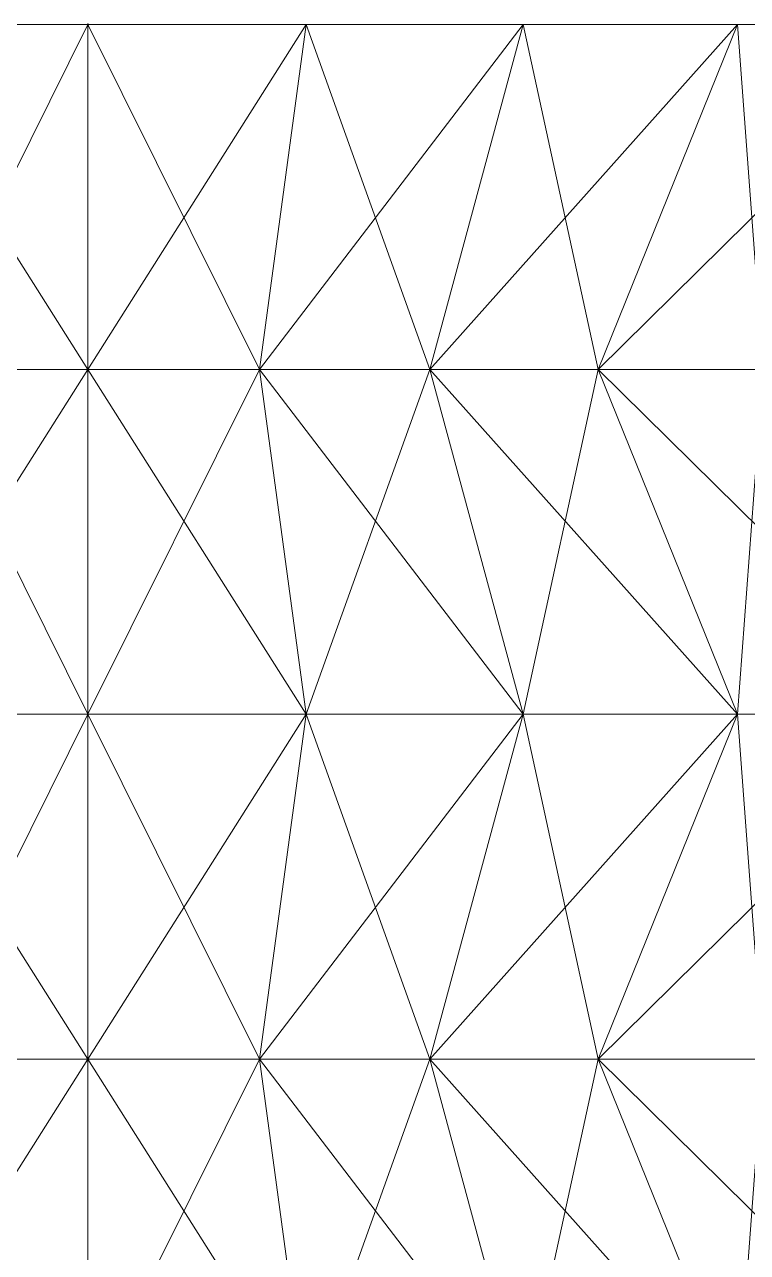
# Model space of a CAD drawing. Header units: millimetres. Extents: x -9 to 137, y -28 to 0.
# Drawn here: x -0.046 to 0.474, y -0.883 to 0 of the extents above; entities that cross this region are included whole.
import ezdxf

# ---------------------------------------------------------------- set-up
doc = ezdxf.new("R2010")
doc.units = ezdxf.units.MM
doc.layers.add('001', color=4, linetype='Continuous', lineweight=35)
doc.layers.add('LOGO', color=4, linetype='Continuous', lineweight=35)

msp = doc.modelspace()

# ---------------------------------------------------------------- meshes
at = {"layer": '001', "color": 17, "lineweight": 18}
mesh = msp.add_polyface(dxfattribs=at)
corners = [(-1.5705, -10), (0, -10.90673), (-5, -18, 3.5), (-4.9815, -18.47075, 3.5), (1.5, 0, 3.5), (-4.92613, -18.93861, 3.5), (-4.83422, -19.40067, 3.5), (-4.70634, -19.8541, 3.5), (-4.54328, -20.2961, 3.5), (-4.34604, -20.72394, 3.5), (-4.11584, -21.13499, 3.5), (-3.8541, -21.52671, 3.5), (-3.56244, -21.89669, 3.5), (-3.24264, -22.24264, 3.5), (-2.89669, -22.56244, 3.5), (-2.52671, -22.8541, 3.5), (-2.13499, -23.11584, 3.5), (-1.72394, -23.34604, 3.5), (-1.2961, -23.54328, 3.5), (-0.8541, -23.70634, 3.5), (-0.40067, -23.83422, 3.5), (0.06139, -23.92613, 3.5), (1.5, 0, -3.5), (-4.9815, -18.47075, -3.5), (-5, -18, -3.5), (-4.92613, -18.93861, -3.5), (-4.83422, -19.40067, -3.5), (-4.70634, -19.8541, -3.5), (-4.54328, -20.2961, -3.5), (-4.34604, -20.72394, -3.5), (-4.11584, -21.13499, -3.5), (-3.8541, -21.52671, -3.5), (-3.56244, -21.89669, -3.5), (-3.24264, -22.24264, -3.5), (-2.89669, -22.56244, -3.5), (-2.52671, -22.8541, -3.5), (-2.13499, -23.11584, -3.5), (-1.72394, -23.34604, -3.5), (-1.2961, -23.54328, -3.5), (-0.8541, -23.70634, -3.5), (-0.40067, -23.83422, -3.5), (0.06139, -23.92613, -3.5), (-9, -18, -7), (-9, -18, 7), (-9, 0, -7), (-5, 0, -3.5), (-5, -18, -7), (-8.87688, -19.56434, -7), (-8.96917, -18.78459, -7), (-4.9815, -18.47075, -7), (-5, 0, -7), (-4.92613, -18.93861, -7), (-5, 0, 7), (-5, -18, 7), (-4.92613, -18.93861, 7), (-4.9815, -18.47075, 7), (-8.96917, -18.78459, 7), (-8.87688, -19.56434, 7)]
mesh.append_faces([[corners[k] for k in face] for face in [(48, 43, 42)]], dxfattribs={"vtx0": -1, "color": 17})
mesh.append_faces([[corners[k] for k in face] for face in [(22, 23, 24), (22, 25, 23), (22, 26, 25), (22, 27, 26), (22, 28, 27), (22, 29, 28), (22, 30, 29), (22, 31, 30), (22, 32, 31), (22, 33, 32), (22, 34, 33), (22, 35, 34), (22, 36, 35), (22, 37, 36), (22, 38, 37), (22, 39, 38), (22, 40, 39), (22, 41, 40), (48, 46, 49), (42, 50, 46), (55, 56, 57), (53, 43, 56)]], dxfattribs={"vtx0": -1, "vtx2": -1, "color": 17})
mesh.append_faces([[corners[k] for k in face] for face in [(42, 43, 44), (46, 24, 49), (51, 49, 25), (55, 54, 3), (53, 55, 2)]], dxfattribs={"vtx1": -1, "color": 17})
mesh.append_faces([[corners[k] for k in face] for face in [(1, 1, 0), (2, 3, 4), (3, 5, 4), (5, 6, 4), (6, 7, 4), (7, 8, 4), (8, 9, 4), (9, 10, 4), (10, 11, 4), (11, 12, 4), (12, 13, 4), (13, 14, 4), (14, 15, 4), (15, 16, 4), (16, 17, 4), (17, 18, 4), (18, 19, 4), (19, 20, 4), (20, 21, 4), (47, 48, 49), (48, 42, 46), (55, 53, 56), (53, 52, 43)]], dxfattribs={"vtx1": -1, "vtx2": -1, "color": 17})
mesh.append_faces([[corners[k] for k in face] for face in [(0, 1, 1), (45, 24, 46), (24, 23, 49), (49, 23, 25), (52, 53, 2), (54, 5, 3), (55, 3, 2), (48, 56, 43)]], dxfattribs={"vtx2": -1, "color": 17})
mesh = msp.add_polyface(dxfattribs=at)
corners = [(-1.52711, -7.1914, -0.36663), (-1.94474, -6.94342, -0.46689), (-1.97538, -6.94342, -0.31287), (-1.55116, -7.1914, -0.24568), (-1.99383, -6.94342, -0.15692), (-1.56566, -7.1914, -0.12322), (-2, -6.94342), (-1.99383, -6.94342, 0.15692), (-1.5705, -7.1914), (-1.56566, -7.1914, 0.12322), (-1.97538, -6.94342, 0.31287), (-1.55116, -7.1914, 0.24568), (-1.94474, -6.94342, 0.46689), (-1.55116, -6.69544, -0.24568), (-1.97538, -6.44746, -0.31287), (-1.99383, -6.44746, -0.15692), (-1.56566, -6.69544, -0.12322), (-2, -6.44746), (-1.99383, -6.44746, 0.15692), (-1.5705, -6.69544), (-1.56566, -6.69544, 0.12322), (-1.97538, -6.44746, 0.31287), (-1.55116, -6.69544, 0.24568), (-1.94474, -6.44746, 0.46689), (-1.55116, -6.19948, -0.24568), (-1.97538, -5.9515, -0.31287), (-1.99383, -5.9515, -0.15692), (-1.56566, -6.19948, -0.12322), (-2, -5.9515), (-1.99383, -5.9515, 0.15692), (-1.5705, -6.19948), (-1.56566, -6.19948, 0.12322), (-1.97538, -5.9515, 0.31287), (-1.55116, -6.19948, 0.24568), (-1.94474, -5.9515, 0.46689), (-1.94474, -6.44746, -0.46689), (-1.55116, -5.70352, -0.24568), (-1.97538, -5.45554, -0.31287), (-1.99383, -5.45554, -0.15692), (-1.56566, -5.70352, -0.12322), (-2, -5.45554), (-1.99383, -5.45554, 0.15692), (-1.5705, -5.70352), (-1.56566, -5.70352, 0.12322), (-1.97538, -5.45554, 0.31287), (-1.55116, -5.70352, 0.24568), (-1.94474, -5.45554, 0.46689), (-1.94474, -5.9515, -0.46689), (-1.55116, -5.20756, -0.24568), (-1.97538, -4.95958, -0.31287), (-1.99383, -4.95958, -0.15692), (-1.56566, -5.20756, -0.12322), (-2, -4.95958), (-1.99383, -4.95958, 0.15692), (-1.5705, -5.20756), (-1.56566, -5.20756, 0.12322), (-1.97538, -4.95958, 0.31287), (-1.55116, -5.20756, 0.24568), (-1.94474, -4.95958, 0.46689), (-1.94474, -5.45554, -0.46689), (-1.94474, -4.95958, -0.46689), (-1.55116, -4.71161, -0.24568), (-1.56566, -4.71161, -0.12322), (-1.5705, -4.71161), (-1.56566, -4.71161, 0.12322), (-1.55116, -4.71161, 0.24568), (1.5, 0, 3.5), (-5, 0, 3.5), (-5, -18, 3.5), (-5, -18, -3.5), (-5, 0, -3.5), (1.5, 0, -3.5), (-9, -18, 7), (-9, 0, 7), (-9, 0, -7), (-5, -18, -7), (-5, 0, -7), (-9, -18, -7), (-5, 0, 7)]
mesh.append_faces([[corners[k] for k in face] for face in [(70, 75, 76), (78, 68, 67)]], dxfattribs={"vtx0": -1, "color": 17})
mesh.append_faces([[corners[k] for k in face] for face in [(6, 7, 8), (17, 18, 19), (2, 1, 13), (4, 2, 16), (6, 4, 19), (10, 7, 22), (28, 29, 30), (14, 35, 24), (15, 14, 27), (17, 15, 30), (21, 18, 33), (40, 41, 42), (25, 47, 36), (26, 25, 39), (28, 26, 42), (32, 29, 45), (52, 53, 54), (37, 59, 48), (38, 37, 51), (40, 38, 54), (44, 41, 57), (49, 60, 61), (50, 49, 62), (52, 50, 63), (56, 53, 65)]], dxfattribs={"vtx1": -1, "color": 17})
mesh.append_faces([[corners[k] for k in face] for face in [(0, 1, 2), (3, 2, 4), (5, 4, 6), (9, 7, 10), (11, 10, 12), (13, 14, 15), (16, 15, 17), (20, 18, 21), (22, 21, 23), (20, 7, 6), (24, 25, 26), (27, 26, 28), (31, 29, 32), (33, 32, 34), (31, 18, 17), (36, 37, 38), (39, 38, 40), (43, 41, 44), (45, 44, 46), (43, 29, 28), (48, 49, 50), (51, 50, 52), (55, 53, 56), (57, 56, 58), (55, 41, 40), (64, 53, 52), (66, 67, 68), (69, 70, 71), (72, 73, 74), (77, 74, 76), (78, 73, 72)]], dxfattribs={"vtx2": -1, "color": 17})
mesh = msp.add_polyface(dxfattribs=at)
corners = [(-1.11051, -0.74394, -1.11051), (-1.41421, -0.49596, -1.41421), (-1.52081, -0.49596, -1.2989), (-1.19422, -0.74394, -1.01996), (-1.61803, -0.49596, -1.17557), (-1.27056, -0.74394, -0.92312), (-1.70528, -0.49596, -1.045), (-1.33907, -0.74394, 0.82058), (-1.70528, -0.49596, 1.045), (-1.61803, -0.49596, 1.17557), (-1.27056, -0.74394, 0.92312), (-1.52081, -0.49596, 1.2989), (-1.19422, -0.74394, 1.01996), (-1.41421, -0.49596, 1.41421), (-1.11051, -0.74394, 1.11051), (-1.2989, -0.49596, 1.52081), (-1.01996, -0.74394, 1.19422), (-1.17557, -0.49596, 1.61803), (-0.92312, -0.24798, -1.27056), (-1.17557, 0, -1.61803), (-1.2989, 0, -1.52081), (-1.01996, -0.24798, -1.19422), (-1.41421, 0, -1.41421), (-1.11051, -0.24798, -1.11051), (-1.52081, 0, -1.2989), (-1.19422, -0.24798, -1.01996), (-1.61803, 0, -1.17557), (-1.27056, -0.24798, -0.92312), (-1.70528, 0, -1.045), (-1.33907, -0.24798, -0.82058), (-1.39933, -0.24798, -0.71299), (-1.78201, 0, -0.90798), (-1.45095, -0.24798, -0.601), (-1.84776, 0, -0.76537), (-1.45095, -0.24798, 0.601), (-1.49363, -0.24798, 0.48531), (-1.84776, 0, 0.76537), (-1.78201, 0, 0.90798), (-1.39933, -0.24798, 0.71299), (-1.33907, -0.24798, 0.82058), (-1.70528, 0, 1.045), (-1.61803, 0, 1.17557), (-1.27056, -0.24798, 0.92312), (-1.52081, 0, 1.2989), (-1.19422, -0.24798, 1.01996), (-1.41421, 0, 1.41421), (-1.11051, -0.24798, 1.11051), (-1.2989, 0, 1.52081), (-1.01996, -0.24798, 1.19422), (-1.17557, 0, 1.61803), (-1.17557, -0.49596, -1.61803), (-1.045, -0.49596, -1.70528), (-1.2989, -0.49596, -1.52081), (-1.78201, -0.49596, -0.90798), (-1.49363, -0.24798, -0.48531), (-1.84776, -0.49596, -0.76537), (-1.84776, -0.49596, 0.76537), (-1.78201, -0.49596, 0.90798), (-0.92312, -0.24798, 1.27056), (-5, 0, 3.5), (1.5, 0, 3.5), (-1.045, 0, -1.70528), (1.5, 0, -3.5), (-5, 0, -3.5)]
mesh.append_faces([[corners[k] for k in face] for face in [(61, 62, 63)]], dxfattribs={"vtx0": -1, "vtx2": -1, "color": 17})
mesh.append_faces([[corners[k] for k in face] for face in [(21, 18, 20), (23, 21, 22), (25, 23, 24), (27, 25, 26), (29, 27, 28), (30, 29, 31), (32, 30, 33), (34, 35, 36), (39, 38, 40), (42, 39, 41), (44, 42, 43), (46, 44, 45), (48, 46, 47), (50, 51, 18), (52, 50, 21), (1, 52, 23), (2, 1, 25), (4, 2, 27), (6, 4, 29), (32, 54, 55), (34, 38, 56), (9, 8, 42), (11, 9, 44), (13, 11, 46), (15, 13, 48), (17, 15, 58)]], dxfattribs={"vtx1": -1, "color": 17})
mesh.append_faces([[corners[k] for k in face] for face in [(59, 60, 49)]], dxfattribs={"vtx1": -1, "vtx2": -1, "color": 17})
mesh.append_faces([[corners[k] for k in face] for face in [(0, 1, 2), (3, 2, 4), (5, 4, 6), (7, 8, 9), (10, 9, 11), (12, 11, 13), (14, 13, 15), (16, 15, 17), (18, 19, 20), (21, 20, 22), (23, 22, 24), (25, 24, 26), (27, 26, 28), (37, 38, 34), (39, 40, 41), (42, 41, 43), (44, 43, 45), (46, 45, 47), (48, 47, 49), (52, 21, 23), (1, 23, 25), (2, 25, 27), (4, 27, 29), (6, 29, 30), (53, 30, 32), (57, 38, 39), (8, 39, 42), (9, 42, 44), (11, 44, 46), (13, 46, 48), (15, 48, 58)]], dxfattribs={"vtx2": -1, "color": 17})
mesh = msp.add_polyface(dxfattribs=at)
corners = [(-0.92312, -0.74394, 1.27056), (-1.17557, -0.49596, 1.61803), (-1.045, -0.49596, 1.70528), (-0.82058, -0.74394, 1.33907), (-0.90798, -0.49596, 1.78201), (-0.71299, -0.74394, 1.39933), (-0.76537, -0.49596, 1.84776), (-0.61803, -0.49596, 1.90211), (-0.601, -0.74394, 1.45095), (-0.48531, -0.74394, 1.49363), (-0.46689, -0.49596, 1.94474), (-0.36663, -0.74394, 1.52711), (-0.31287, -0.49596, 1.97538), (-0.24568, -0.74394, 1.55116), (-0.15692, -0.49596, 1.99383), (-0.24568, -0.24798, -1.55116), (-0.31287, 0, -1.97538), (-0.46689, 0, -1.94474), (-0.36663, -0.24798, -1.52711), (-0.61803, 0, -1.90211), (-0.48531, -0.24798, -1.49363), (-0.76537, 0, -1.84776), (-0.601, -0.24798, -1.45095), (-0.90798, 0, -1.78201), (-0.71299, -0.24798, -1.39933), (-1.045, 0, -1.70528), (-0.82058, -0.24798, -1.33907), (-1.17557, 0, -1.61803), (-0.92312, -0.24798, -1.27056), (-0.92312, -0.24798, 1.27056), (-1.01996, -0.24798, 1.19422), (-1.17557, 0, 1.61803), (-1.045, 0, 1.70528), (-0.82058, -0.24798, 1.33907), (-0.90798, 0, 1.78201), (-0.71299, -0.24798, 1.39933), (-0.76537, 0, 1.84776), (-0.601, -0.24798, 1.45095), (-0.61803, 0, 1.90211), (-0.48531, -0.24798, 1.49363), (-0.46689, 0, 1.94474), (-0.36663, -0.24798, 1.52711), (-0.31287, 0, 1.97538), (-0.24568, -0.24798, 1.55116), (-0.15692, 0, 1.99383), (-0.31287, -0.49596, -1.97538), (-0.15692, -0.49596, -1.99383), (-0.46689, -0.49596, -1.94474), (-0.61803, -0.49596, -1.90211), (-0.76537, -0.49596, -1.84776), (-0.90798, -0.49596, -1.78201), (-1.045, -0.49596, -1.70528), (-1.17557, -0.49596, -1.61803), (-1.01996, -0.24798, -1.19422), (1.5, 0, 3.5)]
mesh.append_faces([[corners[k] for k in face] for face in [(6, 7, 8), (18, 15, 17), (20, 18, 19), (22, 20, 21), (21, 23, 22), (26, 24, 25), (28, 26, 27), (29, 30, 31), (33, 29, 32), (35, 33, 34), (37, 35, 36), (36, 38, 37), (41, 39, 40), (43, 41, 42), (45, 46, 15), (47, 45, 18), (48, 47, 20), (49, 48, 22), (22, 24, 49), (51, 50, 26), (2, 1, 33), (4, 2, 35), (6, 4, 37), (37, 39, 6), (10, 7, 41), (12, 10, 43)]], dxfattribs={"vtx1": -1, "color": 17})
mesh.append_faces([[corners[k] for k in face] for face in [(32, 31, 54)]], dxfattribs={"vtx1": -1, "vtx2": -1, "color": 17})
mesh.append_faces([[corners[k] for k in face] for face in [(0, 1, 2), (3, 2, 4), (5, 4, 6), (9, 7, 10), (11, 10, 12), (13, 12, 14), (15, 16, 17), (18, 17, 19), (20, 19, 21), (23, 24, 22), (24, 23, 25), (26, 25, 27), (29, 31, 32), (33, 32, 34), (35, 34, 36), (38, 39, 37), (39, 38, 40), (41, 40, 42), (43, 42, 44), (45, 15, 18), (47, 18, 20), (48, 20, 22), (24, 50, 49), (50, 24, 26), (51, 26, 28), (52, 28, 53), (1, 29, 33), (2, 33, 35), (4, 35, 37), (39, 7, 6), (7, 39, 41), (10, 41, 43)]], dxfattribs={"vtx2": -1, "color": 17})
mesh = msp.add_polyface(dxfattribs=at)
corners = [(0.48531, -0.24798, -1.49363), (0.61803, 0, -1.90211), (0.46689, 0, -1.94474), (0.36663, -0.24798, -1.52711), (0.31287, 0, -1.97538), (0.24568, -0.24798, -1.55116), (0.15692, 0, -1.99383), (0.12322, -0.24798, -1.56566), (0, 0, -2), (0, -0.24798, -1.5705), (-0.15692, 0, -1.99383), (-0.12322, -0.24798, -1.56566), (-0.31287, 0, -1.97538), (-0.24568, -0.24798, -1.55116), (-0.12322, -0.24798, 1.56566), (-0.24568, -0.24798, 1.55116), (-0.15692, 0, 1.99383), (0, 0, 2), (0, -0.24798, 1.5705), (0.15692, 0, 1.99383), (0.12322, -0.24798, 1.56566), (0.31287, 0, 1.97538), (0.24568, -0.24798, 1.55116), (0.46689, 0, 1.94474), (0.36663, -0.24798, 1.52711), (0.61803, 0, 1.90211), (0.48531, -0.24798, 1.49363), (0.61803, -0.49596, -1.90211), (0.46689, -0.49596, -1.94474), (0.31287, -0.49596, -1.97538), (0.15692, -0.49596, -1.99383), (0, -0.49596, -2), (-0.15692, -0.49596, -1.99383), (-0.31287, -0.49596, 1.97538), (-0.15692, -0.49596, 1.99383), (0, -0.49596, 2), (0.15692, -0.49596, 1.99383), (0.31287, -0.49596, 1.97538), (0.46689, -0.49596, 1.94474), (0.61803, -0.49596, 1.90211), (1.5, 0, 3.5), (-0.31287, 0, 1.97538), (-0.46689, 0, 1.94474), (-0.61803, 0, 1.90211), (-0.76537, 0, 1.84776), (-0.90798, 0, 1.78201), (-1.045, 0, 1.70528), (-1.045, 0, -1.70528), (-0.90798, 0, -1.78201), (1.5, 0, -3.5), (-0.76537, 0, -1.84776), (-0.61803, 0, -1.90211), (-0.46689, 0, -1.94474)]
mesh.append_faces([[corners[k] for k in face] for face in [(3, 0, 2), (5, 3, 4), (7, 5, 6), (9, 7, 8), (11, 9, 10), (13, 11, 12), (14, 15, 16), (18, 14, 17), (20, 18, 19), (22, 20, 21), (24, 22, 23), (26, 24, 25), (31, 30, 9), (32, 31, 11), (34, 33, 14), (35, 34, 18), (36, 35, 20), (37, 36, 22), (38, 37, 24), (39, 38, 26)]], dxfattribs={"vtx1": -1, "color": 17})
mesh.append_faces([[corners[k] for k in face] for face in [(19, 17, 40), (17, 16, 40), (16, 41, 40), (41, 42, 40), (42, 43, 40), (43, 44, 40), (44, 45, 40), (45, 46, 40), (47, 48, 49), (48, 50, 49), (50, 51, 49), (51, 52, 49), (52, 12, 49), (12, 10, 49), (10, 8, 49), (8, 6, 49)]], dxfattribs={"vtx1": -1, "vtx2": -1, "color": 17})
mesh.append_faces([[corners[k] for k in face] for face in [(0, 1, 2), (3, 2, 4), (5, 4, 6), (7, 6, 8), (9, 8, 10), (11, 10, 12), (14, 16, 17), (18, 17, 19), (20, 19, 21), (22, 21, 23), (24, 23, 25), (27, 0, 3), (28, 3, 5), (29, 5, 7), (30, 7, 9), (31, 9, 11), (32, 11, 13), (33, 15, 14), (34, 14, 18), (35, 18, 20), (36, 20, 22), (37, 22, 24), (38, 24, 26)]], dxfattribs={"vtx2": -1, "color": 17})
mesh = msp.add_polyface(dxfattribs=at)
corners = [(0, -10.90673), (0.92312, -10, -1.27056), (0.82058, -10, -1.33907), (1.01996, -10, -1.19422), (1.11051, -10, -1.11051), (1.19422, -10, -1.01996), (1.27056, -10, -0.92312), (1.33907, -10, -0.82058), (1.39933, -10, -0.71299), (1.45095, -10, -0.601), (1.49363, -10, -0.48531), (1.52711, -10, -0.36663), (1.55116, -10, -0.24568), (1.56566, -10, -0.12322), (1.5705, -10), (1.56566, -10, 0.12322), (1.55116, -10, 0.24568), (1.52711, -10, 0.36663), (1.49363, -10, 0.48531), (1.45095, -10, 0.601), (1.39933, -10, 0.71299), (1.33907, -10, 0.82058), (1.27056, -10, 0.92312), (1.19422, -10, 1.01996), (1.11051, -10, 1.11051), (1.01996, -10, 1.19422), (0.92312, -10, 1.27056), (0.82058, -10, 1.33907), (0.06139, -23.92613, 3.5), (0.52925, -23.9815, 3.5), (1.5, 0, 3.5), (1, -24, 3.5), (2.03284, -16.67878, 3.5), (1.8426, -16.16312, 3.5), (1.69341, -15.63412, 3.5), (1.58618, -15.09504, 3.5), (1.52158, -14.54921, 3.5), (1.5, -14, 3.5), (1.77461, -14, -3.48921), (1.52664, -14.61009, -3.5), (1.5, -14, -3.5), (1.90676, -15.16257, -3.48668), (1.60635, -15.21554, -3.5), (1.52664, -14.61009, 3.5), (1.83052, -14.5835, 3.48668), (1.77461, -14, 3.48921), (1.60635, -15.21554, 3.5), (1.5, 0, -3.5), (0.52925, -23.9815, -3.5), (0.06139, -23.92613, -3.5), (1, -24, -3.5), (1.8426, -16.16312, -3.5), (2.03284, -16.67878, -3.5), (1.69341, -15.63412, -3.5), (1.58618, -15.09504, -3.5), (1.52158, -14.54921, -3.5), (1.77461, 0, -3.48921), (1.77461, 0, 3.48921), (1, -28, -7), (0.21541, -27.96917, -7), (0.52925, -23.9815, -7), (1, -24, -7), (0.52925, -23.9815, 7), (1, -24, 7), (1, -28, 7), (0.21541, -27.96917, 7)]
mesh.append_faces([[corners[k] for k in face] for face in [(9, 8, 0), (19, 18, 0), (38, 39, 40), (37, 43, 44), (37, 44, 45)]], dxfattribs={"color": 17})
mesh.append_faces([[corners[k] for k in face] for face in [(39, 41, 42), (64, 59, 58)]], dxfattribs={"vtx0": -1, "color": 17})
mesh.append_faces([[corners[k] for k in face] for face in [(0, 1, 2), (0, 10, 9), (0, 11, 10), (0, 12, 11), (0, 15, 14), (0, 16, 15), (0, 20, 19), (0, 21, 20), (0, 22, 21), (0, 23, 22), (0, 24, 23), (0, 25, 24), (0, 26, 25), (47, 48, 49), (47, 50, 48), (50, 51, 52), (50, 53, 51), (50, 54, 53), (50, 55, 54), (50, 40, 55), (50, 47, 40), (58, 60, 61), (62, 65, 64)]], dxfattribs={"vtx0": -1, "vtx2": -1, "color": 17})
mesh.append_faces([[corners[k] for k in face] for face in [(61, 60, 50), (63, 31, 62)]], dxfattribs={"vtx1": -1, "color": 17})
mesh.append_faces([[corners[k] for k in face] for face in [(28, 29, 30), (29, 31, 30), (32, 33, 31), (33, 34, 31), (34, 35, 31), (35, 36, 31), (36, 37, 31), (37, 30, 31), (58, 59, 60), (63, 62, 64)]], dxfattribs={"vtx1": -1, "vtx2": -1, "color": 17})
mesh.append_faces([[corners[k] for k in face] for face in [(3, 1, 0), (4, 3, 0), (5, 4, 0), (6, 5, 0), (7, 6, 0), (8, 7, 0), (13, 12, 0), (14, 13, 0), (17, 16, 0), (18, 17, 0), (27, 26, 0), (44, 43, 46), (56, 38, 40), (37, 45, 57), (60, 48, 50), (31, 29, 62)]], dxfattribs={"vtx2": -1, "color": 17})
mesh = msp.add_polyface(dxfattribs=at)
corners = [(1.11051, -0.24798, -1.11051), (1.19422, -0.24798, -1.01996), (1.41421, 0, -1.41421), (1.2989, 0, -1.52081), (1.01996, -0.24798, -1.19422), (1.17557, 0, -1.61803), (0.92312, -0.24798, -1.27056), (1.045, 0, -1.70528), (0.82058, -0.24798, -1.33907), (0.90798, 0, -1.78201), (0.71299, -0.24798, -1.39933), (0.76537, 0, -1.84776), (0.601, -0.24798, -1.45095), (0.61803, 0, -1.90211), (0.48531, -0.24798, -1.49363), (0.48531, -0.24798, 1.49363), (0.61803, 0, 1.90211), (0.76537, 0, 1.84776), (0.601, -0.24798, 1.45095), (0.90798, 0, 1.78201), (0.71299, -0.24798, 1.39933), (1.045, 0, 1.70528), (0.82058, -0.24798, 1.33907), (1.17557, 0, 1.61803), (0.92312, -0.24798, 1.27056), (1.2989, 0, 1.52081), (1.01996, -0.24798, 1.19422), (1.41421, 0, 1.41421), (1.11051, -0.24798, 1.11051), (1.19422, -0.24798, 1.01996), (1.52081, 0, 1.2989), (1.41421, -0.49596, -1.41421), (1.2989, -0.49596, -1.52081), (1.17557, -0.49596, -1.61803), (1.045, -0.49596, -1.70528), (0.90798, -0.49596, -1.78201), (0.76537, -0.49596, -1.84776), (0.61803, -0.49596, 1.90211), (0.76537, -0.49596, 1.84776), (0.90798, -0.49596, 1.78201), (1.045, -0.49596, 1.70528), (1.17557, -0.49596, 1.61803), (1.2989, -0.49596, 1.52081), (1.41421, -0.49596, 1.41421), (1.5, 0, 3.5), (0.46689, 0, 1.94474), (0.31287, 0, 1.97538), (0.15692, 0, 1.99383), (0.15692, 0, -1.99383), (0.31287, 0, -1.97538), (1.5, 0, -3.5), (0.46689, 0, -1.94474)]
mesh.append_faces([[corners[k] for k in face] for face in [(0, 1, 2), (4, 0, 3), (6, 4, 5), (8, 6, 7), (10, 8, 9), (12, 10, 11), (11, 13, 12), (18, 15, 17), (17, 19, 18), (22, 20, 21), (24, 22, 23), (26, 24, 25), (28, 26, 27), (29, 28, 30), (12, 14, 36), (38, 37, 18), (18, 20, 38), (40, 39, 22), (41, 40, 24), (42, 41, 26), (43, 42, 28)]], dxfattribs={"vtx1": -1, "color": 17})
mesh.append_faces([[corners[k] for k in face] for face in [(23, 21, 44), (21, 19, 44), (19, 17, 44), (17, 16, 44), (16, 45, 44), (45, 46, 44), (46, 47, 44), (48, 49, 50), (49, 51, 50), (51, 13, 50), (13, 11, 50), (11, 9, 50), (9, 7, 50), (7, 5, 50)]], dxfattribs={"vtx1": -1, "vtx2": -1, "color": 17})
mesh.append_faces([[corners[k] for k in face] for face in [(0, 2, 3), (4, 3, 5), (6, 5, 7), (8, 7, 9), (10, 9, 11), (13, 14, 12), (15, 16, 17), (19, 20, 18), (20, 19, 21), (22, 21, 23), (24, 23, 25), (26, 25, 27), (31, 0, 4), (32, 4, 6), (33, 6, 8), (34, 8, 10), (35, 10, 12), (37, 15, 18), (20, 39, 38), (39, 20, 22), (40, 22, 24), (41, 24, 26), (42, 26, 28), (43, 28, 29)]], dxfattribs={"vtx2": -1, "color": 17})
mesh = msp.add_polyface(dxfattribs=at)
corners = [(0.48531, -1.2399, -1.49363), (0.61803, -0.99192, -1.90211), (0.46689, -0.99192, -1.94474), (0.36663, -1.2399, -1.52711), (0.31287, -0.99192, -1.97538), (0.24568, -1.2399, -1.55116), (0.15692, -0.99192, -1.99383), (0.12322, -1.2399, -1.56566), (0, -0.99192, -2), (0, -1.2399, -1.5705), (-0.15692, -0.99192, -1.99383), (-0.12322, -1.2399, -1.56566), (-0.31287, -0.99192, -1.97538), (-0.12322, -1.2399, 1.56566), (-0.15692, -0.99192, 1.99383), (0, -0.99192, 2), (0, -1.2399, 1.5705), (0.15692, -0.99192, 1.99383), (0.12322, -1.2399, 1.56566), (0.31287, -0.99192, 1.97538), (0.24568, -1.2399, 1.55116), (0.46689, -0.99192, 1.94474), (0.36663, -1.2399, 1.52711), (0.61803, -0.99192, 1.90211), (0.48531, -0.74394, -1.49363), (0.61803, -0.49596, -1.90211), (0.46689, -0.49596, -1.94474), (0.36663, -0.74394, -1.52711), (0.31287, -0.49596, -1.97538), (0.24568, -0.74394, -1.55116), (0.15692, -0.49596, -1.99383), (0.12322, -0.74394, -1.56566), (0, -0.49596, -2), (0, -0.74394, -1.5705), (-0.15692, -0.49596, -1.99383), (-0.12322, -0.74394, -1.56566), (-0.31287, -0.49596, -1.97538), (-0.12322, -0.74394, 1.56566), (-0.24568, -0.74394, 1.55116), (-0.15692, -0.49596, 1.99383), (0, -0.49596, 2), (0, -0.74394, 1.5705), (0.15692, -0.49596, 1.99383), (0.12322, -0.74394, 1.56566), (0.31287, -0.49596, 1.97538), (0.24568, -0.74394, 1.55116), (0.46689, -0.49596, 1.94474), (0.36663, -0.74394, 1.52711), (0.61803, -0.49596, 1.90211), (0.48531, -0.74394, 1.49363), (-0.24568, -0.74394, -1.55116), (-0.31287, -0.99192, 1.97538), (0.36663, -0.24798, -1.52711), (0.24568, -0.24798, -1.55116), (0.12322, -0.24798, -1.56566)]
mesh.append_faces([[corners[k] for k in face] for face in [(27, 24, 26), (29, 27, 28), (31, 29, 30), (33, 31, 32), (35, 33, 34), (37, 38, 39), (41, 37, 40), (43, 41, 42), (45, 43, 44), (47, 45, 46), (49, 47, 48), (2, 1, 27), (4, 2, 29), (6, 4, 31), (8, 6, 33), (10, 8, 35), (14, 51, 37), (15, 14, 41), (17, 15, 43), (19, 17, 45), (21, 19, 47), (23, 21, 49), (26, 25, 52), (28, 26, 53), (30, 28, 54)]], dxfattribs={"vtx1": -1, "color": 17})
mesh.append_faces([[corners[k] for k in face] for face in [(0, 1, 2), (3, 2, 4), (5, 4, 6), (7, 6, 8), (9, 8, 10), (11, 10, 12), (13, 14, 15), (16, 15, 17), (18, 17, 19), (20, 19, 21), (22, 21, 23), (24, 25, 26), (27, 26, 28), (29, 28, 30), (31, 30, 32), (33, 32, 34), (35, 34, 36), (37, 39, 40), (41, 40, 42), (43, 42, 44), (45, 44, 46), (47, 46, 48), (1, 24, 27), (2, 27, 29), (4, 29, 31), (6, 31, 33), (8, 33, 35), (10, 35, 50), (51, 38, 37), (14, 37, 41), (15, 41, 43), (17, 43, 45), (19, 45, 47), (21, 47, 49)]], dxfattribs={"vtx2": -1, "color": 17})
at = {"layer": 'LOGO', "color": 13, "lineweight": 50}
mesh = msp.add_polyface(dxfattribs=at)
corners = [(-0.00018, 0, 0.00008), (-0.00019, 0, 0.00006), (-0.00015, 0, -0.0001), (-0.00019, 0, 0.00005), (-0.0002, 0, 0.00003), (-0.0002, 0, 0.00002), (-0.0002, 0), (-0.0002, 0, -0.00002), (-0.0002, 0, -0.00003), (-0.00019, 0, -0.00005), (-0.00019, 0, -0.00006), (-0.00018, 0, -0.00008), (-0.00018, 0, -0.00009), (-0.00017, 0, -0.0001), (-0.0002, 0.00001), (-0.0002, 0.00001, -0.00002), (-0.0002, 0.00001, -0.00003), (-0.00019, 0.00001, -0.00005), (-0.00019, 0.00001, -0.00006), (-0.00018, 0.00001, -0.00008), (-0.00018, 0.00001, -0.00009), (-0.00017, 0.00001, -0.0001), (-0.00016, 0, -0.00012), (-0.00016, 0.00001, -0.00012), (-0.00017, 0, 0.0001), (-0.00016, 0.00001, 0.00012), (-0.00017, 0.00001, 0.0001), (-0.00018, 0, 0.00009), (-0.00018, 0.00001, 0.00009), (-0.00018, 0.00001, 0.00008), (-0.00019, 0.00001, 0.00006), (-0.00019, 0.00001, 0.00005), (-0.0002, 0.00001, 0.00003), (-0.0002, 0.00001, 0.00002), (-0.00015, 0.00001, 0.00013)]
mesh.append_faces([[corners[k] for k in face] for face in [(7, 14, 15), (8, 15, 16), (9, 16, 17), (10, 17, 18), (11, 18, 19), (19, 12, 11), (13, 20, 21), (22, 21, 23), (24, 25, 26), (27, 26, 28), (0, 28, 29), (29, 1, 0), (3, 30, 31), (4, 31, 32), (5, 32, 33), (6, 33, 14)]], dxfattribs={"vtx0": -1, "color": 13})
mesh.append_faces([[corners[k] for k in face] for face in [(0, 1, 2), (1, 3, 2), (3, 4, 2), (4, 5, 2), (5, 6, 2), (6, 7, 2), (7, 8, 2), (8, 9, 2), (9, 10, 2), (10, 11, 2), (11, 12, 2), (12, 13, 2), (30, 29, 32), (29, 28, 32), (28, 26, 32), (26, 25, 32), (25, 34, 32)]], dxfattribs={"vtx1": -1, "vtx2": -1, "color": 13})
mesh.append_faces([[corners[k] for k in face] for face in [(7, 6, 14), (8, 7, 15), (9, 8, 16), (10, 9, 17), (11, 10, 18), (19, 20, 12), (13, 12, 20), (22, 13, 21), (27, 24, 26), (0, 27, 28), (29, 30, 1), (3, 1, 30), (4, 3, 31), (5, 4, 32), (6, 5, 33), (32, 31, 30)]], dxfattribs={"vtx2": -1, "color": 13})
mesh = msp.add_polyface(dxfattribs=at)
corners = [(-0.00012, 0.00001, 0.00013), (-0.00012, 0, 0.00013), (-0.00012, 0, 0.00008), (-0.00012, 0.00001, 0.00008), (-0.00009, 0, -0.0001), (-0.00009, 0.00001, -0.0001), (-0.00015, 0.00001, -0.0001), (-0.00015, 0, -0.0001), (-0.00017, 0, -0.0001), (-0.00016, 0, -0.00012), (-0.00015, 0, -0.00013), (-0.00014, 0, -0.00014), (-0.00013, 0, -0.00015), (-0.00012, 0, -0.00016), (-0.0001, 0, 0.00017), (-0.00012, 0, 0.00016), (-0.00013, 0, 0.00015), (-0.00014, 0, 0.00014), (-0.00015, 0, 0.00013), (-0.00016, 0, 0.00012), (-0.00017, 0, 0.0001), (-0.00018, 0, 0.00009), (-0.00018, 0, 0.00008), (-0.00007, 0, 0.00008), (-0.00016, 0.00001, -0.00012), (-0.00015, 0.00001, -0.00013), (-0.00014, 0.00001, -0.00014), (-0.00013, 0.00001, -0.00015), (-0.00012, 0.00001, -0.00016), (-0.0001, 0, -0.00017), (-0.0001, 0.00001, -0.00017), (-0.0001, 0.00001, 0.00017), (-0.00012, 0.00001, 0.00016), (-0.00013, 0.00001, 0.00015), (-0.00014, 0.00001, 0.00014), (-0.00015, 0.00001, 0.00013), (-0.00016, 0.00001, 0.00012), (-0.0002, 0.00001, 0.00003), (-0.00009, 0.00001, 0.00018), (-0.00008, 0.00001, 0.00018), (-0.00006, 0.00001, 0.00019)]
mesh.append_faces([[corners[k] for k in face] for face in [(4, 6, 7), (10, 24, 25), (11, 25, 26), (12, 26, 27), (13, 27, 28), (29, 28, 30), (15, 31, 32), (16, 32, 33), (17, 33, 34), (18, 34, 35), (19, 35, 36)]], dxfattribs={"vtx0": -1, "color": 13})
mesh.append_faces([[corners[k] for k in face] for face in [(2, 22, 7)]], dxfattribs={"vtx0": -1, "vtx1": -1, "vtx2": -1, "color": 13})
mesh.append_faces([[corners[k] for k in face] for face in [(7, 8, 9), (13, 4, 7), (21, 2, 1)]], dxfattribs={"vtx0": -1, "vtx2": -1, "color": 13})
mesh.append_faces([[corners[k] for k in face] for face in [(3, 0, 2)]], dxfattribs={"vtx1": -1, "color": 13})
mesh.append_faces([[corners[k] for k in face] for face in [(9, 10, 7), (10, 11, 7), (11, 12, 7), (12, 13, 7), (14, 15, 1), (15, 16, 1), (16, 17, 1), (17, 18, 1), (18, 19, 1), (19, 20, 1), (20, 21, 1), (21, 22, 2), (23, 2, 7), (35, 34, 37), (34, 33, 37), (33, 32, 37), (32, 31, 37), (31, 38, 37), (38, 39, 37), (39, 40, 37)]], dxfattribs={"vtx1": -1, "vtx2": -1, "color": 13})
mesh.append_faces([[corners[k] for k in face] for face in [(0, 1, 2), (4, 5, 6), (10, 9, 24), (11, 10, 25), (12, 11, 26), (13, 12, 27), (29, 13, 28), (15, 14, 31), (16, 15, 32), (17, 16, 33), (18, 17, 34), (19, 18, 35), (20, 19, 36)]], dxfattribs={"vtx2": -1, "color": 13})
mesh = msp.add_polyface(dxfattribs=at)
corners = [(-0.00012, 0.00001, 0.00008), (-0.00012, 0, 0.00008), (-0.00007, 0, 0.00008), (-0.00007, 0.00001, 0.00008), (-0.00007, 0.00001, 0.00013), (-0.00012, 0.00001, 0.00013), (-0.00007, 0, 0.00013), (-0.00012, 0, 0.00013), (-0.00006, 0, -0.00005), (-0.00006, 0.00001, -0.00005), (-0.00009, 0.00001, -0.0001), (-0.00009, 0, -0.0001), (-0.00015, 0, -0.0001), (-0.00015, 0.00001, -0.0001), (-0.00002, 0.00001, 0.00013), (-0.00002, 0, 0.00013), (-0.00012, 0, -0.00016), (-0.0001, 0, -0.00017), (-0.00009, 0, -0.00018), (-0.00008, 0, -0.00018), (-0.00006, 0, -0.00019), (-0.00005, 0, -0.00019), (-0.00008, 0, 0.00018), (-0.00009, 0, 0.00018), (-0.0001, 0, 0.00017), (-0.0001, 0.00001, -0.00017), (-0.00009, 0.00001, -0.00018), (-0.00008, 0.00001, -0.00018), (-0.00006, 0.00001, -0.00019), (-0.00006, 0, 0.00019), (-0.00005, 0.00001, 0.00019), (-0.00006, 0.00001, 0.00019), (-0.00008, 0.00001, 0.00018), (-0.00009, 0.00001, 0.00018), (-0.0001, 0.00001, 0.00017), (-0.0002, 0.00001, 0.00003), (-0.00003, 0.00001, 0.0002), (-0.00002, 0.00001, 0.0002), (0, 0.00001, 0.0002), (0.00002, 0.00001, 0.0002), (-0.00018, 0.00001, -0.00008), (-0.00019, 0.00001, -0.00006), (0.0002, 0.00001, -0.00003), (-0.00019, 0.00001, -0.00005), (-0.0002, 0.00001, -0.00003), (-0.0002, 0.00001, -0.00002), (-0.0002, 0.00001), (-0.0002, 0.00001, 0.00002)]
mesh.append_faces([[corners[k] for k in face] for face in [(8, 10, 11), (12, 14, 15), (18, 25, 26), (19, 26, 27), (27, 20, 19), (29, 30, 31), (22, 31, 32), (32, 23, 22), (24, 33, 34)]], dxfattribs={"vtx0": -1, "color": 13})
mesh.append_faces([[corners[k] for k in face] for face in [(24, 7, 6)]], dxfattribs={"vtx0": -1, "vtx2": -1, "color": 13})
mesh.append_faces([[corners[k] for k in face] for face in [(3, 0, 2), (3, 4, 0), (5, 4, 7), (4, 3, 6)]], dxfattribs={"vtx1": -1, "color": 13})
mesh.append_faces([[corners[k] for k in face] for face in [(14, 13, 9), (16, 17, 11), (17, 18, 11), (18, 19, 11), (19, 20, 11), (20, 21, 11), (22, 23, 6), (23, 24, 6), (12, 15, 2), (31, 30, 35), (30, 36, 35), (36, 37, 35), (37, 38, 35), (38, 39, 35), (40, 41, 42), (41, 43, 42), (43, 44, 42), (44, 45, 42), (45, 46, 42), (46, 47, 42), (47, 35, 42)]], dxfattribs={"vtx1": -1, "vtx2": -1, "color": 13})
mesh.append_faces([[corners[k] for k in face] for face in [(0, 1, 2), (4, 5, 0), (4, 6, 7), (3, 2, 6), (8, 9, 10), (12, 13, 14), (13, 10, 9), (18, 17, 25), (19, 18, 26), (27, 28, 20), (21, 20, 28), (22, 29, 31), (32, 33, 23), (24, 23, 33)]], dxfattribs={"vtx2": -1, "color": 13})
mesh = msp.add_polyface(dxfattribs=at)
corners = [(-0.00004, 0.00001, -0.00001), (0.00004, 0.00001, -0.00001), (-0.00004, 0, -0.00001), (0.00006, 0, -0.00005), (-0.00006, 0.00001, -0.00005), (-0.00006, 0, -0.00005), (0, 0, 0.00007), (0, 0.00001, 0.00007), (-0.00002, 0, 0.00013), (-0.00002, 0.00001, 0.00013), (0.00002, 0.00001, 0.00013), (0.00006, 0.00001, -0.00005), (-0.00009, 0, -0.0001), (-0.00002, 0, -0.0002), (0, 0, -0.0002), (0.00002, 0, -0.0002), (-0.00005, 0, -0.00019), (-0.00003, 0, -0.0002), (-0.00002, 0, 0.0002), (-0.00003, 0, 0.0002), (-0.00005, 0, 0.00019), (-0.00006, 0, 0.00019), (-0.00008, 0, 0.00018), (-0.00007, 0, 0.00013), (-0.00007, 0, 0.00008), (0, 0, 0.0002), (0.00004, 0, -0.00001), (-0.00006, 0.00001, -0.00019), (-0.00005, 0.00001, -0.00019), (-0.00003, 0.00001, -0.0002), (-0.00002, 0.00001, -0.0002), (0, 0.00001, -0.0002), (0, 0.00001, 0.0002), (-0.00002, 0.00001, 0.0002), (-0.00003, 0.00001, 0.0002), (-0.00005, 0.00001, 0.00019), (0.00002, 0.00001, 0.0002), (0.00003, 0.00001, 0.0002), (-0.0002, 0.00001, 0.00003), (0.00005, 0.00001, 0.00019), (0.00006, 0.00001, 0.00019), (0.00008, 0.00001, 0.00018), (0.00009, 0.00001, 0.00018), (0.0001, 0.00001, 0.00017), (-0.0001, 0.00001, -0.00017), (-0.00012, 0.00001, -0.00016), (0.0002, 0.00001, -0.00003), (-0.00013, 0.00001, -0.00015), (-0.00014, 0.00001, -0.00014), (-0.00015, 0.00001, -0.00013), (-0.00016, 0.00001, -0.00012), (-0.00017, 0.00001, -0.0001), (-0.00018, 0.00001, -0.00009), (-0.00018, 0.00001, -0.00008)]
mesh.append_faces([[corners[k] for k in face] for face in [(2, 26, 6)]], dxfattribs={"color": 13})
mesh.append_faces([[corners[k] for k in face] for face in [(3, 4, 5), (16, 27, 28), (17, 28, 29), (13, 29, 30), (14, 30, 31), (18, 32, 33), (19, 33, 34), (20, 34, 35)]], dxfattribs={"vtx0": -1, "color": 13})
mesh.append_faces([[corners[k] for k in face] for face in [(0, 9, 4), (22, 23, 18), (8, 25, 24)]], dxfattribs={"vtx0": -1, "vtx1": -1, "vtx2": -1, "color": 13})
mesh.append_faces([[corners[k] for k in face] for face in [(0, 4, 11), (12, 13, 14), (18, 23, 24)]], dxfattribs={"vtx0": -1, "vtx2": -1, "color": 13})
mesh.append_faces([[corners[k] for k in face] for face in [(0, 1, 2), (7, 0, 6)]], dxfattribs={"vtx1": -1, "color": 13})
mesh.append_faces([[corners[k] for k in face] for face in [(0, 7, 9), (5, 12, 14), (14, 15, 5), (16, 17, 12), (17, 13, 12), (20, 21, 18), (21, 22, 18), (25, 18, 24), (36, 37, 38), (37, 39, 38), (39, 40, 38), (40, 41, 38), (41, 42, 38), (42, 43, 38), (44, 45, 46), (45, 47, 46), (47, 48, 46), (48, 49, 46), (49, 50, 46), (50, 51, 46), (51, 52, 46), (52, 53, 46)]], dxfattribs={"vtx1": -1, "vtx2": -1, "color": 13})
mesh.append_faces([[corners[k] for k in face] for face in [(0, 2, 6), (8, 9, 10), (18, 19, 20), (17, 16, 28), (13, 17, 29), (14, 13, 30), (18, 25, 32), (19, 18, 33), (20, 19, 34), (21, 20, 35)]], dxfattribs={"vtx2": -1, "color": 13})
mesh = msp.add_polyface(dxfattribs=at)
corners = [(0.00004, 0.00001, -0.00001), (0.00004, 0, -0.00001), (-0.00004, 0, -0.00001), (0.00006, 0, -0.00005), (0.00006, 0.00001, -0.00005), (-0.00006, 0.00001, -0.00005), (0, 0.00001, 0.00007), (0, 0, 0.00007), (-0.00002, 0, 0.00013), (0.00002, 0.00001, 0.00013), (0.00002, 0, 0.00013), (-0.00004, 0.00001, -0.00001), (-0.00002, 0.00001, 0.00013), (0, 0, 0.0002), (0.00007, 0, 0.00008), (0.00007, 0, 0.00013), (0.00008, 0, 0.00018), (0.00006, 0, 0.00019), (0.00005, 0, 0.00019), (0.00003, 0, 0.0002), (0.00002, 0, 0.0002), (0.00003, 0, -0.0002), (0.00005, 0, -0.00019), (0.00006, 0, -0.00019), (0.00008, 0, -0.00018), (0.00002, 0, -0.0002), (-0.00006, 0, -0.00005), (0, 0, -0.0002), (0, 0.00001, -0.0002), (0.00002, 0.00001, -0.0002), (0.00003, 0.00001, -0.0002), (0.00005, 0.00001, -0.00019), (0.00006, 0.00001, -0.00019), (0.00006, 0.00001, 0.00019), (0.00005, 0.00001, 0.00019), (0.00003, 0.00001, 0.0002), (0.00002, 0.00001, 0.0002), (0, 0.00001, 0.0002), (0.0001, 0.00001, 0.00017), (0.00012, 0.00001, 0.00016), (-0.0002, 0.00001, 0.00003), (0.00013, 0.00001, 0.00015), (0.00014, 0.00001, 0.00014), (0.00015, 0.00001, 0.00013), (0.00016, 0.00001, 0.00012), (0.00017, 0.00001, 0.0001), (0.00018, 0.00001, 0.00009), (0.00018, 0.00001, 0.00008), (-0.00002, 0.00001, -0.0002), (-0.00003, 0.00001, -0.0002), (0.0002, 0.00001, -0.00003), (-0.00005, 0.00001, -0.00019), (-0.00006, 0.00001, -0.00019), (-0.00008, 0.00001, -0.00018), (-0.00009, 0.00001, -0.00018), (-0.0001, 0.00001, -0.00017)]
mesh.append_faces([[corners[k] for k in face] for face in [(8, 9, 10), (25, 28, 29), (21, 29, 30), (22, 30, 31), (23, 31, 32), (18, 33, 34), (19, 34, 35), (20, 35, 36), (13, 36, 37)]], dxfattribs={"vtx0": -1, "color": 13})
mesh.append_faces([[corners[k] for k in face] for face in [(4, 9, 0)]], dxfattribs={"vtx0": -1, "vtx1": -1, "vtx2": -1, "color": 13})
mesh.append_faces([[corners[k] for k in face] for face in [(6, 9, 12), (13, 8, 10), (25, 3, 26)]], dxfattribs={"vtx0": -1, "vtx2": -1, "color": 13})
mesh.append_faces([[corners[k] for k in face] for face in [(0, 6, 1)]], dxfattribs={"vtx1": -1, "color": 13})
mesh.append_faces([[corners[k] for k in face] for face in [(0, 11, 4), (6, 0, 9), (14, 15, 10), (16, 17, 10), (17, 18, 10), (18, 19, 10), (19, 20, 10), (20, 13, 10), (23, 24, 21), (25, 21, 3), (38, 39, 40), (39, 41, 40), (41, 42, 40), (42, 43, 40), (43, 44, 40), (44, 45, 40), (45, 46, 40), (46, 47, 40), (48, 49, 50), (49, 51, 50), (51, 52, 50), (52, 53, 50), (53, 54, 50), (54, 55, 50)]], dxfattribs={"vtx1": -1, "vtx2": -1, "color": 13})
mesh.append_faces([[corners[k] for k in face] for face in [(0, 1, 2), (3, 4, 5), (6, 7, 1), (21, 22, 23), (25, 27, 28), (21, 25, 29), (22, 21, 30), (23, 22, 31), (19, 18, 34), (20, 19, 35), (13, 20, 36)]], dxfattribs={"vtx2": -1, "color": 13})
mesh = msp.add_polyface(dxfattribs=at)
corners = [(0.00009, 0, -0.0001), (0.00009, 0.00001, -0.0001), (0.00006, 0.00001, -0.00005), (0.00006, 0, -0.00005), (0.00002, 0, 0.00013), (0.00002, 0.00001, 0.00013), (0.00015, 0.00001, -0.0001), (0.00007, 0.00001, 0.00008), (0.00007, 0, 0.00008), (0.00013, 0, 0.00008), (0.00013, 0.00001, 0.00008), (0.00007, 0.00001, 0.00013), (0.00007, 0, 0.00013), (0.00013, 0.00001, 0.00013), (0.00013, 0, 0.00013), (0.00015, 0, -0.0001), (0.00009, 0, 0.00018), (0.0001, 0, 0.00017), (0.00008, 0, 0.00018), (0.00008, 0, -0.00018), (0.00009, 0, -0.00018), (0.00003, 0, -0.0002), (0.0001, 0, -0.00017), (0.00012, 0, -0.00016), (0.00006, 0, -0.00019), (0.00006, 0.00001, -0.00019), (0.00008, 0.00001, -0.00018), (0.00009, 0.00001, -0.00018), (0.0001, 0.00001, -0.00017), (0.0001, 0.00001, 0.00017), (0.00009, 0.00001, 0.00018), (0.00008, 0.00001, 0.00018), (0.00006, 0.00001, 0.00019), (0.00006, 0, 0.00019), (0.00005, 0, 0.00019), (0.00018, 0.00001, 0.00008), (0.00019, 0.00001, 0.00006), (-0.0002, 0.00001, 0.00003), (0.00019, 0.00001, 0.00005), (0.0002, 0.00001, 0.00003), (0.0002, 0.00001, 0.00002), (0.0002, 0.00001), (0.0002, 0.00001, -0.00002), (0.00005, 0.00001, -0.00019), (0.0002, 0.00001, -0.00003), (0.00003, 0.00001, -0.0002), (0.00002, 0.00001, -0.0002), (0, 0.00001, -0.0002), (-0.00002, 0.00001, -0.0002)]
mesh.append_faces([[corners[k] for k in face] for face in [(0, 2, 3), (19, 25, 26), (26, 20, 19), (22, 27, 28), (16, 29, 30), (18, 30, 31), (31, 33, 18)]], dxfattribs={"vtx0": -1, "color": 13})
mesh.append_faces([[corners[k] for k in face] for face in [(12, 16, 4), (22, 0, 21)]], dxfattribs={"vtx0": -1, "vtx1": -1, "vtx2": -1, "color": 13})
mesh.append_faces([[corners[k] for k in face] for face in [(2, 6, 5), (8, 4, 15), (14, 17, 16), (21, 0, 3), (37, 42, 44)]], dxfattribs={"vtx0": -1, "vtx2": -1, "color": 13})
mesh.append_faces([[corners[k] for k in face] for face in [(10, 7, 9), (7, 11, 8), (10, 13, 7), (11, 13, 12)]], dxfattribs={"vtx1": -1, "color": 13})
mesh.append_faces([[corners[k] for k in face] for face in [(12, 14, 16), (16, 18, 4), (19, 20, 21), (20, 22, 21), (22, 23, 0), (35, 36, 37), (36, 38, 37), (38, 39, 37), (39, 40, 37), (40, 41, 37), (41, 42, 37), (25, 43, 44), (43, 45, 44), (45, 46, 44), (46, 47, 44), (47, 48, 44)]], dxfattribs={"vtx1": -1, "vtx2": -1, "color": 13})
mesh.append_faces([[corners[k] for k in face] for face in [(0, 1, 2), (4, 5, 6), (2, 1, 6), (7, 8, 9), (11, 12, 8), (13, 11, 7), (13, 14, 12), (19, 24, 25), (26, 27, 20), (22, 20, 27), (23, 22, 28), (16, 17, 29), (18, 16, 30), (31, 32, 33), (34, 33, 32)]], dxfattribs={"vtx2": -1, "color": 13})
mesh = msp.add_polyface(dxfattribs=at)
corners = [(0.00002, 0, 0.00013), (0.00015, 0.00001, -0.0001), (0.00015, 0, -0.0001), (0.00009, 0.00001, -0.0001), (0.00009, 0, -0.0001), (0.00013, 0.00001, 0.00008), (0.00013, 0, 0.00008), (0.00013, 0, 0.00013), (0.00013, 0.00001, 0.00013), (0.00014, 0, 0.00014), (0.00013, 0, 0.00015), (0.00012, 0, 0.00016), (0.0001, 0, 0.00017), (0.00018, 0, 0.00008), (0.00018, 0, 0.00009), (0.00017, 0, 0.0001), (0.00016, 0, 0.00012), (0.00015, 0, 0.00013), (0.00007, 0, 0.00008), (0.0002, 0, 0.00002), (0.00012, 0, -0.00016), (0.00013, 0, -0.00015), (0.00014, 0, -0.00014), (0.00015, 0, -0.00013), (0.00016, 0, -0.00012), (0.00017, 0, -0.0001), (0.0001, 0.00001, -0.00017), (0.00012, 0.00001, -0.00016), (0.00013, 0.00001, -0.00015), (0.00014, 0.00001, -0.00014), (0.00015, 0.00001, -0.00013), (0.00016, 0.00001, -0.00012), (0.00016, 0.00001, 0.00012), (0.00015, 0.00001, 0.00013), (0.00014, 0.00001, 0.00014), (0.00013, 0.00001, 0.00015), (0.00012, 0.00001, 0.00016), (0.0001, 0.00001, 0.00017), (0.0002, 0.00001, -0.00003), (0.00009, 0.00001, -0.00018), (0.00008, 0.00001, -0.00018), (0.00006, 0.00001, -0.00019)]
mesh.append_faces([[corners[k] for k in face] for face in [(0, 1, 2), (2, 3, 4), (20, 26, 27), (21, 27, 28), (22, 28, 29), (23, 29, 30), (24, 30, 31), (17, 32, 33), (9, 33, 34), (10, 34, 35), (11, 35, 36), (12, 36, 37)]], dxfattribs={"vtx0": -1, "color": 13})
mesh.append_faces([[corners[k] for k in face] for face in [(19, 6, 2)]], dxfattribs={"vtx0": -1, "vtx1": -1, "vtx2": -1, "color": 13})
mesh.append_faces([[corners[k] for k in face] for face in [(7, 9, 10), (16, 7, 6), (22, 2, 4)]], dxfattribs={"vtx0": -1, "vtx2": -1, "color": 13})
mesh.append_faces([[corners[k] for k in face] for face in [(8, 5, 7)]], dxfattribs={"vtx1": -1, "color": 13})
mesh.append_faces([[corners[k] for k in face] for face in [(10, 11, 7), (11, 12, 7), (13, 14, 6), (14, 15, 6), (15, 16, 6), (16, 17, 7), (17, 9, 7), (6, 18, 2), (20, 21, 4), (21, 22, 4), (22, 23, 2), (23, 24, 2), (24, 25, 2), (30, 29, 38), (29, 28, 38), (28, 27, 38), (27, 26, 38), (26, 39, 38), (39, 40, 38), (40, 41, 38)]], dxfattribs={"vtx1": -1, "vtx2": -1, "color": 13})
mesh.append_faces([[corners[k] for k in face] for face in [(2, 1, 3), (5, 6, 7), (21, 20, 27), (22, 21, 28), (23, 22, 29), (24, 23, 30), (25, 24, 31), (17, 16, 32), (9, 17, 33), (10, 9, 34), (11, 10, 35), (12, 11, 36)]], dxfattribs={"vtx2": -1, "color": 13})
mesh = msp.add_polyface(dxfattribs=at)
corners = [(0.0002, 0, 0.00002), (0.0002, 0, 0.00003), (0.00019, 0, 0.00005), (0.00019, 0, 0.00006), (0.00018, 0, 0.00008), (0.00013, 0, 0.00008), (0.00015, 0, -0.0001), (0.00017, 0, -0.0001), (0.00018, 0, -0.00009), (0.00018, 0, -0.00008), (0.00019, 0, -0.00006), (0.00019, 0, -0.00005), (0.0002, 0, -0.00003), (0.0002, 0, -0.00002), (0.0002, 0), (0.00016, 0.00001, -0.00012), (0.00017, 0.00001, -0.0001), (0.00018, 0.00001, -0.00009), (0.00018, 0.00001, -0.00008), (0.00019, 0.00001, -0.00006), (0.00019, 0.00001, -0.00005), (0.0002, 0.00001, -0.00003), (0.0002, 0.00001, -0.00002), (0.0002, 0.00001), (0.0002, 0.00001, 0.00002), (0.0002, 0.00001, 0.00003), (0.00019, 0.00001, 0.00005), (0.00019, 0.00001, 0.00006), (0.00018, 0.00001, 0.00008), (0.00018, 0.00001, 0.00009), (0.00018, 0, 0.00009), (0.00017, 0, 0.0001), (0.00017, 0.00001, 0.0001), (0.00016, 0, 0.00012), (0.00016, 0.00001, 0.00012), (0.00015, 0.00001, -0.00013)]
mesh.append_faces([[corners[k] for k in face] for face in [(7, 15, 16), (8, 16, 17), (9, 17, 18), (18, 10, 9), (11, 19, 20), (12, 20, 21), (13, 21, 22), (14, 22, 23), (0, 23, 24), (1, 24, 25), (2, 25, 26), (3, 26, 27), (4, 27, 28), (28, 30, 4), (31, 29, 32), (33, 32, 34)]], dxfattribs={"vtx0": -1, "color": 13})
mesh.append_faces([[corners[k] for k in face] for face in [(4, 5, 0)]], dxfattribs={"vtx0": -1, "vtx1": -1, "vtx2": -1, "color": 13})
mesh.append_faces([[corners[k] for k in face] for face in [(6, 7, 8)]], dxfattribs={"vtx0": -1, "vtx2": -1, "color": 13})
mesh.append_faces([[corners[k] for k in face] for face in [(2, 3, 0), (3, 4, 0), (8, 9, 6), (9, 10, 6), (10, 11, 6), (11, 12, 6), (12, 13, 6), (13, 14, 6), (14, 0, 6), (19, 18, 21), (18, 17, 21), (17, 16, 21), (16, 15, 21), (15, 35, 21)]], dxfattribs={"vtx1": -1, "vtx2": -1, "color": 13})
mesh.append_faces([[corners[k] for k in face] for face in [(0, 1, 2), (8, 7, 16), (9, 8, 17), (18, 19, 10), (11, 10, 19), (12, 11, 20), (13, 12, 21), (14, 13, 22), (0, 14, 23), (1, 0, 24), (2, 1, 25), (3, 2, 26), (4, 3, 27), (28, 29, 30), (31, 30, 29), (33, 31, 32), (21, 20, 19)]], dxfattribs={"vtx2": -1, "color": 13})

doc.saveas('drawing.dxf')
